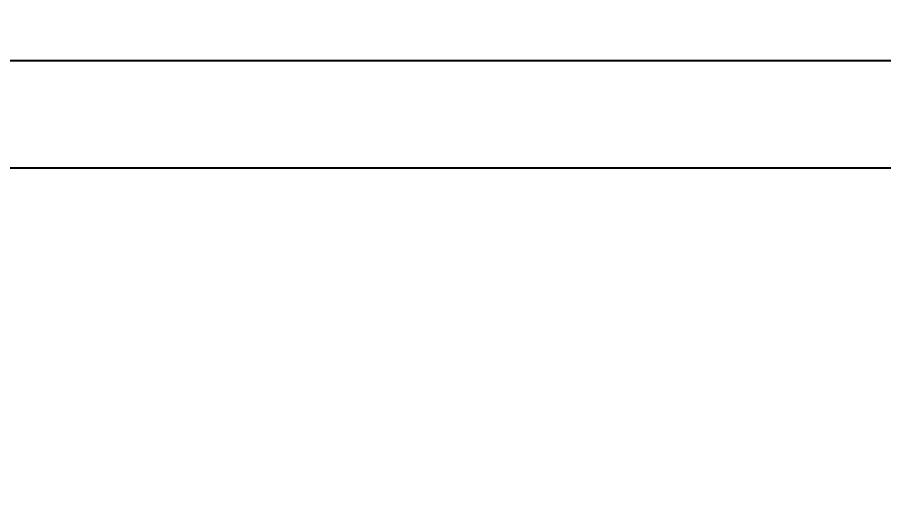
# Model space of a CAD drawing. Header units: millimetres. Extents: x 0 to 1189, y 0 to 841.
# Drawn here: x 386 to 426.24, y 713.5 to 735.43 of the extents above; entities that cross this region are included whole.
import ezdxf

# ---------------------------------------------------------------- set-up
doc = ezdxf.new("R2010")
doc.units = ezdxf.units.MM
doc.header["$LTSCALE"] = 65.395
doc.layers.get('0').update_dxf_attribs({"linetype": 'CONTINUOUS'})
doc.layers.add('ALL_DIMENSIONS', color=7, linetype='CONTINUOUS')
doc.styles.get("Standard").update_dxf_attribs({"font": 'txt', "width": 0.7})
doc.dimstyles.new('DIMSTYLE_2', dxfattribs={"dimtxt": 3.5, "dimasz": 3, "dimexe": 0.18, "dimexo": 0.0625, "dimgap": 0.09, "dimtad": 1, "dimlfac": 25, "dimdsep": 46, "dimtxsty": 'STANDARD', "dimblk": '_FILLED', "dimblk1": '_FILLED', "dimblk2": '_FILLED', "dimcen": 0.09, "dimadec": 0, "dimazin": 0, "dimtp": 2, "dimtm": 2, "dimtfac": 1, "dimtofl": 0, "dimtmove": 0, "dimatfit": 3, "dimldrblk": '_FILLED', "dimfxl": 1, "dimtolj": 1, "dimarcsym": 0})

# ---------------------------------------------------------------- blocks, each defined once
blk = doc.blocks.new('_FILLED')
at = {"color": 0, "linetype": 'BYBLOCK'}
blk.add_solid([(0, 0), (-1, 0.167), (-1, -0.167)], dxfattribs=at)
blk = doc.blocks.new('*D1')
at = {"layer": 'ALL_DIMENSIONS', "color": 2, "linetype": 'CONTINUOUS'}
for p, q in [((111.762, 705.039), (111.762, 735.427)), ((976.89, 705.039), (976.89, 735.427)), ((111.762, 733.427), (544.326, 733.427)), ((976.89, 733.427), (544.326, 733.427))]:
    blk.add_line(p, q, dxfattribs=at)
at = {"layer": 'ALL_DIMENSIONS', "color": 2, "linetype": 'CONTINUOUS', "xscale": 3, "yscale": 3, "zscale": 3, "rotation": 180}
blk.add_blockref('_FILLED', (111.762, 733.427), dxfattribs=at)
at = {"layer": 'ALL_DIMENSIONS', "color": 2, "linetype": 'CONTINUOUS', "xscale": 3, "yscale": 3, "zscale": 3}
blk.add_blockref('_FILLED', (976.89, 733.427), dxfattribs=at)
blk = doc.blocks.new('*D4')
at = {"layer": 'ALL_DIMENSIONS', "color": 2, "linetype": 'CONTINUOUS'}
for p, q in [((132.402, 666.841), (132.402, 730.427)), ((452.402, 694.115), (452.402, 730.427)), ((132.402, 728.427), (292.402, 728.427)), ((452.402, 728.427), (292.402, 728.427))]:
    blk.add_line(p, q, dxfattribs=at)
at = {"layer": 'ALL_DIMENSIONS', "color": 2, "linetype": 'CONTINUOUS', "xscale": 3, "yscale": 3, "zscale": 3, "rotation": 180}
blk.add_blockref('_FILLED', (132.402, 728.427), dxfattribs=at)
at = {"layer": 'ALL_DIMENSIONS', "color": 2, "linetype": 'CONTINUOUS', "xscale": 3, "yscale": 3, "zscale": 3}
blk.add_blockref('_FILLED', (452.402, 728.427), dxfattribs=at)

msp = doc.modelspace()

# ---------------------------------------------------------------- dimensions: what is measured, and where the dimension line sits
at = {"layer": 'ALL_DIMENSIONS', "color": 2, "linetype": 'CONTINUOUS'}
for base, p1, p2, picture, middle in [((976.88962893, 733.42712965), (111.76175857, 705.03912965), (976.88962893, 705.03912965), '*D1', (527.64980084, 734.30212965)), ((452.40175857, 728.42712965), (132.40175857, 666.84053102), (452.40175857, 694.11512965), '*D4', (287.50175857, 729.30212965))]:
    dim = msp.add_linear_dim(base=base, p1=p1, p2=p2, dimstyle='DIMSTYLE_2', dxfattribs=at)
    dim.commit()
    dim.dimension.update_dxf_attribs({"geometry": picture, "text_midpoint": middle, "dimtype": 160})

doc.saveas('drawing.dxf')
